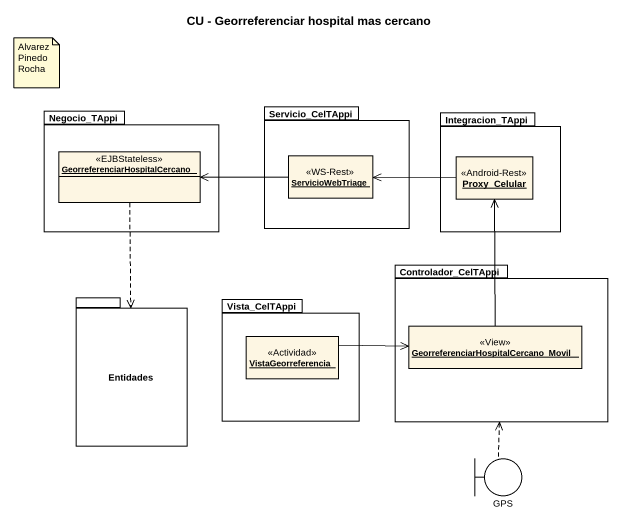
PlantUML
@startuml
title CU - Georreferenciar hospital mas cercano
allowmixing
hide circle
hide empty members
package Negocio_TAppi {
  object "GeorreferenciarHospitalCercano" as GeorreferenciarHospitalCerca <<EJBStateless>>
}
package Servicio_CelTAppi {
  object ServicioWebTriage <<WS-Rest>>
}
package Integracion_TAppi {
  object Proxy_Celular <<Android-Rest>>
}
package Controlador_CelTAppi {
  object "GeorreferenciarHospitalCercano_Movil" as GeorreferenciarHospitalCerca_2 <<View>>
}
package Entidades {
}
package Vista_CelTAppi {
  object VistaGeorreferencia <<Actividad>>
}
boundary GPS
GeorreferenciarHospitalCerca ..> Entidades
ServicioWebTriage -left-> GeorreferenciarHospitalCerca
Proxy_Celular -left-> ServicioWebTriage
VistaGeorreferencia -right-> GeorreferenciarHospitalCerca_2
GeorreferenciarHospitalCerca_2 -up-> Proxy_Celular
GPS .up.> Controlador_CelTAppi
note as N1
  Alvarez
  Pinedo
  Rocha
end note
@enduml
